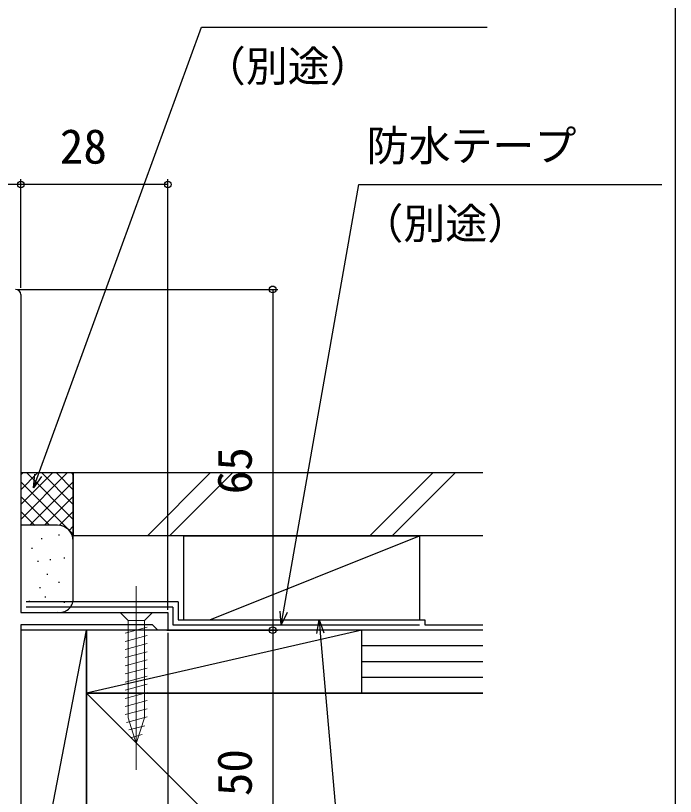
# Model space of a CAD drawing. Units: millimetres, scale not verified. Extents: x -525 to 525, y -783 to 779.
# Drawn here: x 399.2 to 525, y 279.6 to 428.5 of the extents above; entities that cross this region are included whole.
import ezdxf
from ezdxf.enums import TextEntityAlignment as Align

# ---------------------------------------------------------------- set-up
doc = ezdxf.new("R2010")
doc.units = ezdxf.units.MM
doc.header["$LTSCALE"] = 4
for name, color, linetype in [('0-3_YKK_11', 7, 'Continuous'), ('0-7_YKK_D', 6, 'Continuous'), ('0-8_YKK_ZWAK', 7, 'Continuous'), ('0-9_YSS_K', 3, 'Continuous'), ('0-A_YSS_KE', 3, 'Continuous')]:
    doc.layers.add(name, color=color, linetype=linetype)
doc.layers.add('0-5_YKK_13', color=4, linetype='Continuous', lineweight=18)
doc.styles.add('ＭＳ ゴシック', font='')
doc.styles.get('ＭＳ ゴシック').set_extended_font_data('MS Gothic')

msp = doc.modelspace()

# ---------------------------------------------------------------- linework, layer by layer
at = {"layer": '0-3_YKK_11'}
msp.add_lwpolyline([(400.241, 375.301), (400.241, 314.701), (428.241, 314.701), (428.241, 311.301), (426.341, 311.301), (425.841, 311.801), (425.341, 312.301), (400.241, 312.301), (400.241, 261.301), (398.741, 261.301), (398.741, 248.801), (400.241, 248.801), (400.241, 246.301), (396.241, 246.301), (396.241, 261.301), (344.241, 261.301), (344.241, 263.101), (346.241, 263.101), (346.241, 287.801), (349.541, 287.801)], dxfattribs=at)
msp.add_arc((399.241, 375.301), 1, 0.00001, 89.99999, dxfattribs=at)
at = {"layer": '0-5_YKK_13'}
for p, q in [((422.241, 319.701), (422.241, 284.701)), ((425.341, 314.701), (419.141, 314.701)), ((419.141, 314.701), (420.691, 313.151)), ((425.341, 314.701), (423.791, 313.151)), ((420.691, 313.151), (420.691, 294.617)), ((423.791, 313.151), (420.691, 313.151)), ((423.791, 294.617), (423.791, 313.151)), ((420.141, 310.725), (424.341, 311.85)), ((420.141, 309.172), (424.341, 310.297)), ((420.141, 307.619), (424.341, 308.744)), ((420.141, 306.066), (424.341, 307.191)), ((420.141, 304.513), (424.341, 305.638)), ((420.141, 302.96), (424.341, 304.085)), ((420.141, 301.407), (424.341, 302.532)), ((420.141, 299.854), (424.341, 300.98)), ((420.141, 298.301), (424.341, 299.427)), ((420.141, 296.748), (424.341, 297.874)), ((420.141, 295.195), (424.341, 296.321)), ((420.4, 293.712), (424.341, 294.768)), ((422.241, 289.701), (420.691, 294.617)), ((422.241, 289.701), (423.791, 294.617)), ((420.851, 292.28), (423.887, 293.093)), ((421.303, 290.848), (423.352, 291.397))]:
    msp.add_line(p, q, dxfattribs=at)
at = {"layer": '0-7_YKK_D'}
for p, q in [((400.241, 396.301), (388.241, 396.301)), ((400.241, 376.601), (400.241, 397.301)), ((400.241, 376.601), (400.241, 397.301)), ((428.241, 396.301), (400.241, 396.301)), ((428.241, 315.201), (428.241, 397.301)), ((399.541, 376.301), (449.241, 376.301)), ((448.241, 376.301), (448.241, 311.301)), ((428.041, 311.301), (449.241, 311.301)), ((428.741, 311.301), (449.241, 311.301)), ((448.241, 311.301), (448.241, 261.301)), ((428.241, 310.801), (428.241, 17.297))]:
    msp.add_line(p, q, dxfattribs=at)
for points in [[(402.672, 338.441), (403.544, 340.837), (434.653, 426.31), (489.112, 426.31)], [(449.866, 312.301), (450.309, 314.812), (464.679, 396.31), (522.411, 396.31)], [(404.186, 340.604), (402.672, 338.441), (402.902, 341.071)], [(450.982, 314.694), (449.866, 312.301), (449.636, 314.931)], [(456.627, 310.701), (457.085, 313.301), (457.988, 310.82)], [(457.085, 313.301), (457.308, 310.761), (466.446, 206.31), (470.496, 206.31)]]:
    msp.add_lwpolyline(points, dxfattribs=at)
for centre in [(400.241, 396.301), (400.241, 396.301), (428.241, 396.301), (448.241, 376.301), (448.241, 311.301), (448.241, 311.301)]:
    msp.add_circle(centre, 0.637, dxfattribs=at)
at = {"layer": '0-8_YKK_ZWAK'}
msp.add_lwpolyline([(-525, -782.7), (525, -782.7), (525, 747.3)], dxfattribs=at)
at = {"layer": '0-9_YSS_K'}
for p, q in [((410.238, 341.301), (400.238, 341.301)), ((400.238, 332.443), (409.096, 341.301)), ((400.238, 335.272), (406.268, 341.301)), ((400.238, 338.1), (403.44, 341.301)), ((400.238, 340.928), (400.611, 341.301)), ((401.381, 341.301), (410.238, 332.443)), ((404.209, 341.301), (410.238, 335.272)), ((407.037, 341.301), (410.238, 338.1)), ((409.866, 341.301), (410.238, 340.928)), ((410.238, 328.301), (410.238, 341.301)), ((436.349, 341.301), (424.349, 329.301)), ((440.591, 341.301), (428.591, 329.301)), ((478.775, 341.301), (466.775, 329.301)), ((483.018, 341.301), (471.018, 329.301)), ((400.238, 339.615), (410.238, 329.615)), ((401.925, 331.301), (410.238, 339.615)), ((400.238, 336.786), (405.724, 331.301)), ((404.753, 331.301), (410.238, 336.786)), ((400.238, 333.958), (402.913, 331.283)), ((407.564, 331.283), (410.238, 333.958)), ((407.238, 331.301), (400.238, 331.301)), ((409.444, 330.335), (410.238, 331.129)), ((407.433, 329.473), (407.633, 329.473)), ((431.238, 329.301), (431.238, 313.301)), ((431.238, 329.301), (476.238, 329.301)), ((436.238, 313.301), (476.238, 329.301)), ((476.238, 329.301), (476.238, 313.301)), ((404.095, 328.806), (404.295, 328.806)), ((410.238, 317.201), (410.238, 328.301)), ((402.239, 326.975), (402.439, 326.975)), ((405.764, 324.8), (405.964, 324.8)), ((408.435, 325.134), (408.635, 325.134)), ((403.428, 324.466), (403.628, 324.466)), ((405.162, 322.007), (405.362, 322.007)), ((407.433, 320.46), (407.633, 320.46)), ((403.762, 319.459), (403.962, 319.459)), ((404.783, 317.681), (404.983, 317.681)), ((401.779, 316.85), (401.979, 316.85)), ((405.431, 315.787), (405.631, 315.787)), ((408.435, 316.618), (408.635, 316.618)), ((400.538, 314.701), (407.238, 314.701)), ((465.238, 311.301), (412.738, 299.301)), ((476.238, 311.301), (431.238, 311.301)), ((465.238, 299.301), (465.238, 311.301)), ((488.27, 311.301), (465.238, 311.301)), ((488.27, 308.301), (465.238, 308.301)), ((488.27, 305.301), (465.238, 305.301)), ((488.27, 302.301), (465.238, 302.301)), ((412.741, 299.301), (488.27, 223.772)), ((465.238, 299.301), (488.27, 299.301))]:
    msp.add_line(p, q, dxfattribs=at)
msp.add_lwpolyline([(412.738, 246.301), (412.738, 311.301), (400.238, 311.301), (400.238, 246.301), (412.738, 311.301)], dxfattribs=at)
msp.add_lwpolyline([(465.238, 299.301), (465.238, 311.301), (412.738, 311.301), (412.738, 299.301)], close=True, dxfattribs=at)
for centre, radius, start, end in [((407.238, 328.301), 3, 360, 90), ((407.631, 317.31), 2.609, 261.34878, 358.26236)]:
    msp.add_arc(centre, radius, start, end, dxfattribs=at)
at = {"layer": '0-A_YSS_KE'}
for p, q in [((488.27, 329.301), (410.238, 329.301)), ((430.238, 316.701), (401.241, 316.701)), ((429.238, 315.701), (401.241, 315.701)), ((477.238, 313.301), (477.238, 312.301)), ((477.238, 312.301), (488.27, 312.301))]:
    msp.add_line(p, q, dxfattribs=at)
for points in [[(488.27, 341.301), (410.238, 341.301), (410.238, 329.301)], [(429.238, 315.701), (429.238, 312.301), (476.238, 312.301)], [(430.238, 316.701), (430.238, 313.301), (477.238, 313.301)], [(488.27, 299.301), (412.741, 299.301), (412.741, 194.301), (488.27, 194.301)]]:
    msp.add_lwpolyline(points, dxfattribs=at)

# ---------------------------------------------------------------- texts
at = {"layer": '0-7_YKK_D', "style": 'ＭＳ ゴシック'}
for s, height, p in [('（別途）', 5.865, (435.112, 414.175)), ('28', 6.598, (407.67, 398.301)), ('防水テープ', 5.865, (466.139, 399.009)), ('（別途）', 5.865, (465.139, 384.175))]:
    msp.add_text(s, height=height, dxfattribs=at).set_placement(p, align=Align.BOTTOM_LEFT)
for s, p in [('65', (446.241, 337.23)), ('50', (446.241, 279.653))]:
    msp.add_text(s, height=6.598, rotation=90, dxfattribs=at).set_placement(p, align=Align.BOTTOM_LEFT)

doc.saveas('drawing.dxf')
